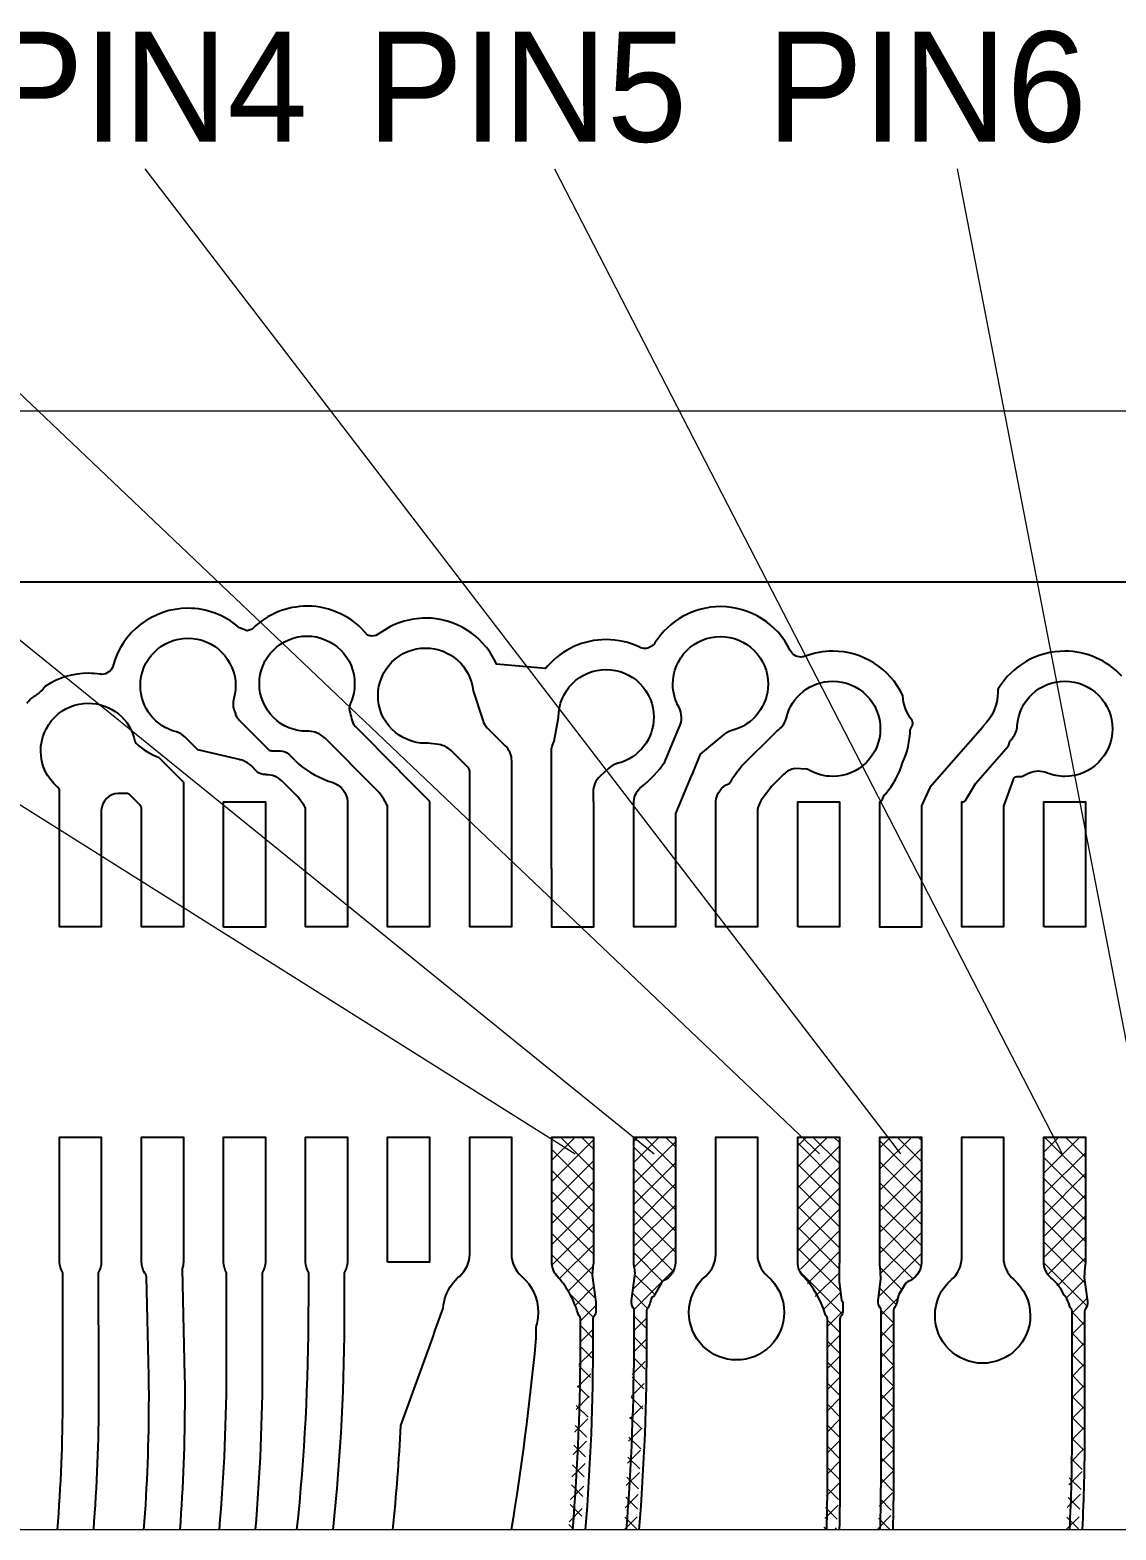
# Model space of a CAD drawing. Extents: x 3811 to 4077, y -444 to -307.
# Drawn here: x 3960.56 to 3969.83, y -369.38 to -356.58 of the extents above; entities that cross this region are included whole.
import ezdxf

# ---------------------------------------------------------------- set-up
doc = ezdxf.new("R2010")
doc.units = 0
doc.layers.add('gbr-dxf', color=7, linetype='Continuous')
doc.layers.add('gbr-outline-dxf', color=2, linetype='Continuous')
doc.layers.add('備註', color=1, linetype='Continuous', lineweight=9)
doc.styles.get("Standard").update_dxf_attribs({"font": 'PMingLiU.ttf'})

msp = doc.modelspace()

# ---------------------------------------------------------------- linework, layer by layer
at = {"layer": 'gbr-dxf'}
for p, q in [((3964.673, -363.205), (3964.673, -363.699)), ((3965.373, -366.037), (3965.373, -366.915)), ((3967.473, -366.037), (3967.473, -367.053)), ((3965.373, -366.915), (3965.373, -367.053))]:
    msp.add_line(p, q, dxfattribs=at)
at = {"layer": 'gbr-dxf', "color": 3}
for p, q in [((3965.373, -366.037), (3965.373, -366.915)), ((3967.473, -366.037), (3967.473, -367.053)), ((3965.373, -366.915), (3965.373, -367.053))]:
    msp.add_line(p, q, dxfattribs=at)
at = {"layer": 'gbr-dxf', "linetype": 'Continuous'}
for points in [[(3953.702, -369.377), (3953.702, -369.307, -0.022988), (3953.702, -369.303), (3953.702, -368.689, -0.022988), (3953.702, -368.685), (3953.702, -368.199, -0.015231), (3953.703, -368.196, -0.036166), (3953.703, -368.196, 0.021865), (3953.702, -368.192, -0.081876), (3953.703, -368.191), (3953.703, -361.88, -0.41422), (3954.295, -361.288), (3980.296, -361.288, -0.365449), (3980.884, -361.806), (3980.885, -361.834), (3980.885, -368.283), (3980.838, -368.329, 0.177534), (3980.832, -368.357, -0.118027), (3980.838, -368.38), (3980.838, -368.992)], [(3969.884, -362.093, 0.209797), (3969.397, -361.879), (3969.397, -361.879, 0.263169), (3968.829, -362.2, 0.120394), (3968.825, -362.218, -0.035995), (3968.825, -362.219, -0.006047), (3968.825, -362.228, -0.205379), (3968.698, -362.522, 0.053919), (3968.693, -362.529), (3968.693, -362.529), (3968.246, -363.042), (3968.173, -363.2), (3968.173, -363.205), (3968.173, -363.205), (3968.173, -364.221), (3968.173, -364.221), (3968.173, -364.233), (3967.817, -364.233), (3967.817, -363.166), (3967.817, -363.166, 0.213724), (3967.841, -363.144, -0.043848), (3967.842, -363.143), (3967.856, -363.107), (3967.862, -363.101, 0.117442), (3968.01, -362.832, 0.111576), (3968.077, -362.548, -0.003196), (3968.096, -362.51, 0.247094), (3968.094, -362.472, -0.145376), (3968.013, -362.256, 0.28881), (3967.416, -361.879), (3967.416, -361.879, 0.090891), (3967.181, -361.923, -0.090959), (3967.145, -361.929, -0.2878), (3967.053, -361.872, 0.287384), (3966.458, -361.499, 0.257911), (3965.898, -361.808, -0.257739), (3965.812, -361.856, -0.112022), (3965.768, -361.846, 0.112645), (3965.481, -361.78, 0.217424), (3964.982, -362.008), (3964.965, -362.028), (3964.547, -361.991), (3964.535, -361.965, 0.285322), (3963.942, -361.597, 0.162262), (3963.545, -361.729, -0.163877), (3963.483, -361.75, -0.096941), (3963.445, -361.742, 0.227316), (3962.929, -361.495), (3962.929, -361.495, 0.195337), (3962.468, -361.683), (3962.46, -361.69), (3962.419, -361.705), (3962.352, -361.68), (3962.345, -361.674, 0.180089), (3961.913, -361.513, 0.338784), (3961.274, -362.001, -0.339355), (3961.176, -362.077, -0.037724), (3961.161, -362.075, 0.037661), (3961.062, -362.068, 0.147293), (3960.697, -362.178, -0.097913), (3960.577, -362.28, 0.023312), (3960.537, -362.327)], [(3965.717, -364.221), (3965.717, -363.174), (3965.717, -363.174), (3965.717, -363.168, -0.113978), (3965.717, -363.166, 0.020278), (3965.718, -363.163, -0.04429), (3965.718, -363.162, -0.20773), (3965.784, -363.037, 0.068483), (3965.983, -362.824), (3966.109, -362.523, -0.017066), (3966.11, -362.52, 0.099718), (3966.125, -362.447, -0.018881), (3966.125, -362.443, 0.114189), (3966.104, -362.36, -0.129247), (3966.051, -362.16, -0.414223), (3966.458, -361.754, -0.414223), (3966.864, -362.16, -0.344253), (3966.556, -362.555, 0.105042), (3966.486, -362.591), (3966.285, -362.758), (3966.212, -362.934, -0.007045), (3966.211, -362.937), (3966.073, -363.265), (3966.073, -363.699)], [(3963.535, -362.258, -0.414223), (3963.941, -361.852, -0.385633), (3964.346, -362.218), (3964.429, -362.469, 0.09891), (3964.467, -362.533), (3964.621, -362.686, -0.205244), (3964.673, -362.816), (3964.673, -363.205)], [(3968.517, -363.175), (3968.517, -363.175), (3968.517, -363.167), (3968.517, -363.167), (3968.517, -363.167), (3968.517, -363.166), (3968.521, -363.166, 0.236999), (3968.552, -363.148), (3968.552, -363.147), (3968.638, -363.006), (3968.915, -362.688), (3968.922, -362.669), (3968.928, -362.65), (3968.933, -362.644, 0.010312), (3968.95, -362.623, -0.021383), (3968.952, -362.619, 0.148973), (3968.991, -362.516), (3968.991, -362.515, -0.395229), (3969.397, -362.135, -0.414223), (3969.803, -362.541, -0.414223), (3969.397, -362.948, -0.094435), (3969.247, -362.919, -0.019643), (3969.244, -362.918, 0.096656), (3969.172, -362.904, -0.012356), (3969.17, -362.904, 0.109096), (3969.091, -362.923, -0.016566), (3969.088, -362.924), (3969.03, -362.951), (3968.988, -362.951, 0.261648), (3968.955, -362.973), (3968.873, -363.203), (3968.873, -364.221)], [(3964.673, -363.699), (3964.673, -364.221), (3964.673, -364.221), (3964.673, -364.232), (3964.317, -364.232), (3964.317, -363.713), (3964.317, -363.699), (3964.317, -363.166), (3964.317, -363.166), (3964.317, -362.901, 0.181418), (3964.306, -362.875, -0.041258), (3964.306, -362.874), (3964.158, -362.727, 0.154859), (3964.055, -362.676), (3963.959, -362.664, -0.01101), (3963.941, -362.665, -0.414223), (3963.535, -362.258)], [(3960.799, -369.377, 0.019743), (3960.844, -368.252, -0.011766), (3960.844, -368.245, 0.00299), (3960.843, -368.076, -0.010221), (3960.843, -368.071), (3960.843, -367.184, -0.136542), (3960.817, -367.093), (3960.817, -367.093), (3960.817, -367.053), (3960.817, -367.053), (3960.817, -366.037), (3960.817, -366.037), (3960.817, -366.026), (3961.173, -366.026), (3961.173, -366.91, -0.007106), (3961.173, -366.915), (3961.173, -367.092, -0.1357), (3961.147, -367.184), (3961.148, -368.074), (3961.148, -368.077, -0.002805), (3961.149, -368.238, -0.011896), (3961.149, -368.245, -0.019447), (3961.105, -369.377, -0.019447)], [(3961.537, -369.377, 0.018879), (3961.58, -368.245, -0.007646), (3961.58, -368.242, 0.00292), (3961.579, -368.068), (3961.579, -368.066), (3961.559, -367.218, 0.134672), (3961.552, -367.198), (3961.552, -367.198, -0.16021), (3961.517, -367.092), (3961.517, -366.915), (3961.517, -366.026), (3961.873, -366.026), (3961.873, -366.037), (3961.873, -366.037), (3961.873, -367.053), (3961.873, -367.053), (3961.873, -367.092, -0.087598), (3961.862, -367.153), (3961.884, -368.063, -0.010279), (3961.884, -368.068, -0.002921), (3961.885, -368.245, -0.007711), (3961.885, -368.249, -0.018439), (3961.843, -369.377, -0.018439)], [(3962.181, -369.377, 0.021752), (3962.242, -367.955, -0.007678), (3962.242, -367.951), (3962.242, -367.949, -0.007678), (3962.242, -367.945), (3962.242, -367.184, -0.136445), (3962.217, -367.093), (3962.217, -366.915, -0.00941), (3962.217, -366.909), (3962.217, -366.037), (3962.217, -366.037), (3962.217, -366.026), (3962.573, -366.026), (3962.573, -367.092), (3962.573, -367.092), (3962.573, -367.093, -0.135872), (3962.547, -367.184), (3962.547, -367.948, -0.007678), (3962.547, -367.952), (3962.547, -367.954, -0.007698), (3962.547, -367.958, -0.021295), (3962.486, -369.377, -0.021295)], [(3962.843, -369.377, 0.026079), (3962.942, -367.481, -0.007678), (3962.942, -367.477), (3962.942, -367.475, -0.007678), (3962.943, -367.471), (3962.943, -367.184, -0.136419), (3962.917, -367.093), (3962.917, -366.915), (3962.917, -366.026), (3963.273, -366.026), (3963.273, -366.037), (3963.273, -366.037), (3963.273, -367.053), (3963.273, -367.053), (3963.273, -367.093, -0.13588), (3963.247, -367.184), (3963.247, -367.474, -0.007678), (3963.247, -367.478), (3963.247, -367.481, -0.007698), (3963.247, -367.485, -0.025596), (3963.15, -369.377, -0.025596)], [(3963.662, -369.377, 0.01174), (3963.73, -368.486, 0.004309), (3964.09, -367.486, -0.1364), (3964.167, -367.282), (3964.167, -367.282, -0.058783), (3964.232, -367.212, 0.216588), (3964.317, -367.024), (3964.317, -367.023), (3964.317, -366.037), (3964.317, -366.026), (3964.673, -366.026), (3964.673, -366.037)], [(3964.673, -366.037), (3964.673, -367.021, -0.014748), (3964.673, -367.024, 0.218593), (3964.76, -367.213, -0.014748), (3964.762, -367.215, -0.216981), (3964.901, -367.522, -0.080329), (3964.881, -367.65, -0.001554), (3964.88, -367.773), (3964.88, -367.774, -0.015618), (3964.672, -369.377, -0.015618)], [(3965.197, -369.377, 0.020317), (3965.263, -367.742, -0.020044), (3965.263, -367.738), (3965.263, -367.578, 0.146233), (3965.255, -367.556, -0.110384), (3965.24, -367.526, 0.060362), (3965.162, -367.347, 0.027346), (3965.16, -367.343, -0.118045), (3965.159, -367.341), (3965.158, -367.34, 0.04928), (3965.063, -367.212, -0.01427), (3965.061, -367.209, -0.180381), (3965.017, -367.092), (3965.017, -367.053), (3965.017, -366.915), (3965.017, -366.037), (3965.017, -366.026), (3965.373, -366.026), (3965.373, -366.037)], [(3965.655, -369.377, 0.019914), (3965.721, -367.738, -0.01306), (3965.721, -367.735), (3965.721, -367.506, -0.058027), (3965.721, -367.504, 0.145886), (3965.713, -367.483, -0.04083), (3965.713, -367.482, -0.198048), (3965.698, -367.424), (3965.729, -367.188, 0.026278), (3965.722, -367.132, -0.056627), (3965.717, -367.093), (3965.717, -367.093), (3965.717, -367.053), (3965.717, -366.037), (3965.717, -366.026), (3966.073, -366.026), (3966.073, -366.037)], [(3966.073, -366.037), (3966.073, -366.911, -0.006875), (3966.073, -366.915), (3966.073, -367.092, -0.29281), (3965.969, -367.254), (3965.969, -367.254, 0.140609), (3965.953, -367.269), (3965.953, -367.269), (3965.889, -367.384), (3965.889, -367.384, 0.219672), (3965.866, -367.408, -0.019977), (3965.85, -367.461, -0.095505), (3965.835, -367.486, 0.152234), (3965.827, -367.509), (3965.827, -367.738, -0.013079), (3965.827, -367.74, -0.019784), (3965.762, -369.377, -0.019784)], [(3967.365, -369.377, 0.006917), (3967.371, -368.937, -0.020044), (3967.371, -368.933, -0.013079), (3967.371, -368.931), (3967.371, -367.579, -0.036092), (3967.371, -367.579, 0.152929), (3967.363, -367.556), (3967.363, -367.556, -0.105582), (3967.348, -367.527, 0.111015), (3967.167, -367.216, -0.194527), (3967.117, -367.093), (3967.117, -366.915, -0.007121), (3967.117, -366.911), (3967.117, -366.037), (3967.117, -366.026), (3967.473, -366.026), (3967.473, -366.037)], [(3967.822, -369.377, 0.006778), (3967.828, -368.934, -0.016872), (3967.828, -368.93), (3967.828, -367.505, -0.036092), (3967.828, -367.504, 0.141335), (3967.821, -367.483, -0.212319), (3967.803, -367.422), (3967.827, -367.236), (3967.821, -367.131, -0.054356), (3967.817, -367.093), (3967.817, -366.915, -0.007121), (3967.817, -366.911), (3967.817, -366.037), (3967.817, -366.037), (3967.817, -366.026), (3968.173, -366.026), (3968.173, -367.092), (3968.173, -367.092), (3968.173, -367.093, -0.3159), (3968.055, -367.26, 0.141143), (3968.039, -367.274, -0.033597), (3968.038, -367.275), (3967.98, -367.37, 0.059391), (3967.977, -367.379, -0.029996), (3967.956, -367.457, -0.090958), (3967.942, -367.482), (3967.942, -367.482, 0.141804), (3967.934, -367.503), (3967.934, -368.933, -0.016893), (3967.934, -368.936, -0.006694), (3967.928, -369.377, -0.006694)], [(3968.289, -367.549, -0.217627), (3968.429, -367.242, -0.011122), (3968.43, -367.241, 0.210058), (3968.517, -367.059), (3968.517, -366.037), (3968.517, -366.026), (3968.873, -366.026), (3968.873, -366.037)], [(3968.873, -366.037), (3968.873, -367.048, -0.018133), (3968.873, -367.051, 0.216062), (3968.958, -367.239, -0.220195), (3969.102, -367.549, -0.414223), (3968.695, -367.956, -0.414223), (3968.289, -367.549)], [(3969.439, -369.377, 0.012641), (3969.459, -368.562, -0.01306), (3969.459, -368.56), (3969.459, -367.514, 0.141403), (3969.453, -367.493, -0.106282), (3969.437, -367.464, 0.037341), (3969.404, -367.388, 0.121014), (3969.391, -367.374), (3969.391, -367.374), (3969.359, -367.315, 0.05425), (3969.278, -367.226, -0.021193), (3969.273, -367.222, -0.205959), (3969.217, -367.093), (3969.217, -367.093), (3969.217, -367.054), (3969.217, -367.054), (3969.217, -366.037), (3969.217, -366.037), (3969.217, -366.026), (3969.573, -366.026), (3969.573, -366.911, -0.006875), (3969.573, -366.915), (3969.573, -367.092, -0.060251), (3969.568, -367.135), (3969.563, -367.223), (3969.59, -367.429, -0.215499), (3969.574, -367.492), (3969.573, -367.492, 0.152897), (3969.566, -367.514, -0.037059), (3969.565, -367.515), (3969.565, -368.562, -0.013079), (3969.565, -368.564, -0.012523), (3969.545, -369.377, -0.012523)], [(3965.373, -367.053), (3965.373, -367.092, -0.064351), (3965.367, -367.138), (3965.363, -367.203), (3965.394, -367.434, -0.050081), (3965.395, -367.45), (3965.395, -367.506, -0.173258), (3965.377, -367.556, 0.152897), (3965.369, -367.579, -0.05707), (3965.369, -367.58), (3965.369, -367.734, -0.020066), (3965.369, -367.738, -0.020261), (3965.303, -369.377, -0.020261)], [(3967.473, -367.053), (3967.473, -367.092), (3967.473, -367.092), (3967.473, -367.093, -0.018935), (3967.472, -367.106), (3967.471, -367.262), (3967.492, -367.417, -0.145547), (3967.503, -367.461), (3967.503, -367.506, -0.175279), (3967.485, -367.556), (3967.485, -367.556, 0.152918), (3967.477, -367.579), (3967.477, -368.93, -0.016923), (3967.477, -368.933, -0.006935), (3967.471, -369.377, -0.006935)]]:
    msp.add_lwpolyline(points, format="xyb", dxfattribs=at)
for points in [[(3962.522, -362.157, -0.414223), (3962.929, -361.75, -0.414223), (3963.335, -362.157, -0.100056), (3963.303, -362.315), (3963.303, -362.316, 0.074743), (3963.289, -362.37, 0.05329), (3963.327, -362.506, 0.033011), (3963.343, -362.524, -0.01331), (3963.345, -362.526), (3963.693, -362.874, -0.010487), (3963.696, -362.877, -0.01984), (3963.738, -362.923), (3963.971, -363.156), (3963.971, -363.157, 0.054148), (3963.973, -363.166), (3963.973, -363.166), (3963.973, -363.205), (3963.973, -363.205), (3963.973, -364.221), (3963.973, -364.221), (3963.973, -364.232), (3963.617, -364.232), (3963.617, -363.201, 0.086165), (3963.513, -363.053, -0.009265), (3963.51, -363.05), (3963.08, -362.62, -0.013136), (3963.078, -362.619, 0.198997), (3962.944, -362.563, -0.011953), (3962.942, -362.563, -0.008674), (3962.929, -362.563, -0.414223)], [(3961.506, -362.174, -0.414223), (3961.913, -361.768, -0.414223), (3962.319, -362.174, -0.068627), (3962.304, -362.284), (3962.304, -362.284, 0.066166), (3962.297, -362.334, -0.012376), (3962.297, -362.336, 0.029841), (3962.298, -362.358, 0.021462), (3962.318, -362.411), (3962.318, -362.423, 0.077653), (3962.353, -362.47, -0.021527), (3962.355, -362.473), (3962.6, -362.718, -0.069707), (3962.601, -362.718, 0.181555), (3962.627, -362.729), (3962.701, -362.729, -0.208892), (3962.776, -362.762), (3962.855, -362.841), (3962.858, -362.843, 0.09048), (3963.143, -362.998, -0.329891), (3963.273, -363.166), (3963.273, -363.166), (3963.273, -364.232), (3962.917, -364.232), (3962.917, -364.221), (3962.917, -364.221), (3962.917, -363.228, -0.03609), (3962.917, -363.228, 0.124411), (3962.912, -363.209, -0.040594), (3962.911, -363.208, 0.029204), (3962.85, -363.123), (3962.718, -362.991, -0.018707), (3962.713, -362.986, 0.195287), (3962.58, -362.933, -0.018457), (3962.577, -362.932), (3962.575, -362.932, -0.213002), (3962.498, -362.903), (3962.451, -362.856, 0.136317), (3962.362, -362.807, -0.057141), (3962.351, -362.803), (3962.328, -362.799), (3961.998, -362.721), (3961.889, -362.612, 0.115762), (3961.814, -362.568, -0.343777)], [(3965.015, -363.706), (3965.015, -362.737, -0.134394), (3965.039, -362.646), (3965.075, -362.446, -0.003923), (3965.075, -362.442, -0.414223), (3965.482, -362.035, -0.414223), (3965.888, -362.442, -0.340623), (3965.585, -362.835, -0.012865), (3965.583, -362.835, 0.123981), (3965.502, -362.88), (3965.432, -362.945), (3965.431, -362.946, 0.207833), (3965.37, -363.085), (3965.37, -363.086), (3965.37, -363.155, 0.070373), (3965.373, -363.166), (3965.373, -363.166), (3965.373, -363.205), (3965.373, -363.205), (3965.373, -364.221), (3965.373, -364.221), (3965.373, -364.233), (3965.017, -364.233), (3965.017, -363.74, -0.048141)], [(3966.417, -363.699), (3966.417, -363.176, -0.009235), (3966.417, -363.17), (3966.417, -363.168, -0.113978), (3966.417, -363.166, 0.019796), (3966.418, -363.163, -0.287795), (3966.529, -363.01), (3966.551, -362.982, -0.063148), (3966.672, -362.825), (3966.673, -362.824), (3966.892, -362.606), (3966.892, -362.606), (3966.892, -362.606), (3966.892, -362.606, -0.027848), (3966.953, -362.551), (3966.954, -362.55, 0.162873), (3967.02, -362.449, -0.348513), (3967.415, -362.135, -0.414223), (3967.822, -362.541, -0.414223), (3967.415, -362.948, -0.129322), (3967.215, -362.895, 0.034677), (3967.191, -362.885), (3967.093, -362.88, 0.142698), (3966.999, -362.929), (3966.896, -363.032), (3966.806, -363.15, 0.043045), (3966.773, -363.226), (3966.773, -364.221), (3966.773, -364.221), (3966.773, -364.232), (3966.417, -364.232), (3966.417, -363.705, -0.009209)], [(3960.656, -362.729, -0.414223), (3961.062, -362.323, -0.35623), (3961.46, -362.648), (3961.46, -362.648, 0.141379), (3961.471, -362.667, -0.066989), (3961.472, -362.668, 0.085781), (3961.663, -362.787), (3961.873, -362.997), (3961.873, -363.166), (3961.873, -363.166), (3961.873, -364.232), (3961.517, -364.232), (3961.517, -364.221), (3961.517, -364.221), (3961.517, -363.221, 0.180326), (3961.506, -363.195), (3961.414, -363.102, 0.165434), (3961.39, -363.093), (3961.318, -363.093, 0.398143), (3961.173, -363.239), (3961.173, -364.221), (3961.173, -364.221), (3961.173, -364.232), (3960.817, -364.232), (3960.817, -363.207), (3960.817, -363.207), (3960.817, -363.07, 0.194305), (3960.804, -363.043, -0.041739), (3960.803, -363.043, -0.223711)], [(3966.189, -367.522, -0.220045), (3966.332, -367.212, 0.21632), (3966.417, -367.024), (3966.417, -367.023), (3966.417, -366.026), (3966.773, -366.026), (3966.773, -366.037), (3966.773, -366.037), (3966.773, -367.03, 0.207738), (3966.857, -367.211, -0.221154), (3967.001, -367.522, -0.414223), (3966.595, -367.928, -0.414223)]]:
    msp.add_lwpolyline(points, format="xyb", close=True, dxfattribs=at)
for points in [[(3962.217, -364.233), (3962.217, -363.166), (3962.573, -363.166), (3962.573, -364.233)], [(3967.117, -364.232), (3967.117, -363.166), (3967.473, -363.166), (3967.473, -364.232)], [(3969.217, -364.232), (3969.217, -363.166), (3969.573, -363.166), (3969.573, -364.232)], [(3963.617, -367.093), (3963.617, -366.026), (3963.973, -366.026), (3963.973, -367.093)]]:
    msp.add_lwpolyline(points, close=True, dxfattribs=at)
for points in [[(3968.873, -364.221), (3968.873, -364.232), (3968.517, -364.232), (3968.517, -364.221), (3968.517, -363.205), (3968.517, -363.175), (3968.517, -363.175)], [(3966.073, -363.699), (3966.073, -364.232), (3965.717, -364.232), (3965.717, -364.221), (3965.717, -364.221)]]:
    msp.add_lwpolyline(points, dxfattribs=at)
at = {"layer": 'gbr-dxf', "color": 3, "linetype": 'Continuous'}
for points in [[(3965.197, -369.377, 0.020317), (3965.263, -367.742, -0.020044), (3965.263, -367.738), (3965.263, -367.578, 0.146233), (3965.255, -367.556, -0.110384), (3965.24, -367.526, 0.060362), (3965.162, -367.347, 0.027346), (3965.16, -367.343, -0.118045), (3965.159, -367.341), (3965.158, -367.34, 0.04928), (3965.063, -367.212, -0.01427), (3965.061, -367.209, -0.180381), (3965.017, -367.092), (3965.017, -367.053), (3965.017, -366.915), (3965.017, -366.037), (3965.017, -366.026), (3965.373, -366.026), (3965.373, -366.037)], [(3965.655, -369.377, 0.019914), (3965.721, -367.738, -0.01306), (3965.721, -367.735), (3965.721, -367.506, -0.058027), (3965.721, -367.504, 0.145886), (3965.713, -367.483, -0.04083), (3965.713, -367.482, -0.198048), (3965.698, -367.424), (3965.729, -367.188, 0.026278), (3965.722, -367.132, -0.056627), (3965.717, -367.093), (3965.717, -367.093), (3965.717, -367.053), (3965.717, -366.037), (3965.717, -366.026), (3966.073, -366.026), (3966.073, -366.037)], [(3966.073, -366.037), (3966.073, -366.911, -0.006875), (3966.073, -366.915), (3966.073, -367.092, -0.29281), (3965.969, -367.254), (3965.969, -367.254, 0.140609), (3965.953, -367.269), (3965.953, -367.269), (3965.889, -367.384), (3965.889, -367.384, 0.219672), (3965.866, -367.408, -0.019977), (3965.85, -367.461, -0.095505), (3965.835, -367.486, 0.152234), (3965.827, -367.509), (3965.827, -367.738, -0.013079), (3965.827, -367.74, -0.019784), (3965.762, -369.377, -0.019784)], [(3967.365, -369.377, 0.006917), (3967.371, -368.937, -0.020044), (3967.371, -368.933, -0.013079), (3967.371, -368.931), (3967.371, -367.579, -0.036092), (3967.371, -367.579, 0.152929), (3967.363, -367.556), (3967.363, -367.556, -0.105582), (3967.348, -367.527, 0.111015), (3967.167, -367.216, -0.194527), (3967.117, -367.093), (3967.117, -366.915, -0.007121), (3967.117, -366.911), (3967.117, -366.037), (3967.117, -366.026), (3967.473, -366.026), (3967.473, -366.037)], [(3967.822, -369.377, 0.006778), (3967.828, -368.934, -0.016872), (3967.828, -368.93), (3967.828, -367.505, -0.036092), (3967.828, -367.504, 0.141335), (3967.821, -367.483, -0.212319), (3967.803, -367.422), (3967.827, -367.236), (3967.821, -367.131, -0.054356), (3967.817, -367.093), (3967.817, -366.915, -0.007121), (3967.817, -366.911), (3967.817, -366.037), (3967.817, -366.037), (3967.817, -366.026), (3968.173, -366.026), (3968.173, -367.092), (3968.173, -367.092), (3968.173, -367.093, -0.3159), (3968.055, -367.26, 0.141143), (3968.039, -367.274, -0.033597), (3968.038, -367.275), (3967.98, -367.37, 0.059391), (3967.977, -367.379, -0.029996), (3967.956, -367.457, -0.090958), (3967.942, -367.482), (3967.942, -367.482, 0.141804), (3967.934, -367.503), (3967.934, -368.933, -0.016893), (3967.934, -368.936, -0.006694), (3967.928, -369.377, -0.006694)], [(3969.439, -369.377, 0.012641), (3969.459, -368.562, -0.01306), (3969.459, -368.56), (3969.459, -367.514, 0.141403), (3969.453, -367.493, -0.106282), (3969.437, -367.464, 0.037341), (3969.404, -367.388, 0.121014), (3969.391, -367.374), (3969.391, -367.374), (3969.359, -367.315, 0.05425), (3969.278, -367.226, -0.021193), (3969.273, -367.222, -0.205959), (3969.217, -367.093), (3969.217, -367.093), (3969.217, -367.054), (3969.217, -367.054), (3969.217, -366.037), (3969.217, -366.037), (3969.217, -366.026), (3969.573, -366.026), (3969.573, -366.911, -0.006875), (3969.573, -366.915), (3969.573, -367.092, -0.060251), (3969.568, -367.135), (3969.563, -367.223), (3969.59, -367.429, -0.215499), (3969.574, -367.492), (3969.573, -367.492, 0.152897), (3969.566, -367.514, -0.037059), (3969.565, -367.515), (3969.565, -368.562, -0.013079), (3969.565, -368.564, -0.012523), (3969.545, -369.377, -0.012523)], [(3965.373, -367.053), (3965.373, -367.092, -0.064351), (3965.367, -367.138), (3965.363, -367.203), (3965.394, -367.434, -0.050081), (3965.395, -367.45), (3965.395, -367.506, -0.173258), (3965.377, -367.556, 0.152897), (3965.369, -367.579, -0.05707), (3965.369, -367.58), (3965.369, -367.734, -0.020066), (3965.369, -367.738, -0.020261), (3965.303, -369.377, -0.020261)], [(3967.473, -367.053), (3967.473, -367.092), (3967.473, -367.092), (3967.473, -367.093, -0.018935), (3967.472, -367.106), (3967.471, -367.262), (3967.492, -367.417, -0.145547), (3967.503, -367.461), (3967.503, -367.506, -0.175279), (3967.485, -367.556), (3967.485, -367.556, 0.152918), (3967.477, -367.579), (3967.477, -368.93, -0.016923), (3967.477, -368.933, -0.006935), (3967.471, -369.377, -0.006935)]]:
    msp.add_lwpolyline(points, format="xyb", dxfattribs=at)
at = {"layer": 'gbr-outline-dxf', "linetype": 'Continuous', "const_width": 0.00005}
msp.add_lwpolyline([(3953.295, -369.377), (3953.295, -361.88, -0.414217), (3954.295, -360.88), (3980.295, -360.88, -0.414217), (3981.295, -361.88), (3981.295, -369.377)], format="xyb", dxfattribs=at)
at = {"layer": '備註', "color": 1, "linetype": 'Continuous'}
for p, q in [((3951.848, -357.762), (3965.218, -366.169)), ((3955.51, -357.762), (3965.891, -366.169)), ((3958.459, -357.762), (3967.303, -366.169)), ((3961.544, -357.762), (3967.994, -366.169)), ((3965.042, -357.762), (3969.374, -366.169)), ((3968.477, -357.762), (3970.106, -366.169))]:
    msp.add_line(p, q, dxfattribs=at)
at = {"layer": '備註', "color": 3, "linetype": 'Continuous'}
for p, q in [((3965.017, -366.045), (3965.036, -366.026)), ((3965.017, -366.224), (3965.216, -366.026)), ((3965.017, -366.404), (3965.373, -366.048)), ((3965.373, -366.308), (3965.091, -366.026)), ((3965.373, -366.128), (3965.271, -366.026)), ((3965.717, -366.063), (3965.755, -366.026)), ((3965.717, -366.243), (3965.934, -366.026)), ((3965.717, -366.422), (3966.073, -366.067)), ((3966.073, -366.469), (3965.717, -366.113)), ((3966.073, -366.289), (3965.809, -366.026)), ((3966.073, -366.109), (3965.989, -366.026)), ((3967.117, -366.1), (3967.192, -366.026)), ((3967.117, -366.28), (3967.371, -366.026)), ((3967.473, -366.432), (3967.117, -366.076)), ((3967.117, -366.459), (3967.473, -366.104)), ((3967.473, -366.252), (3967.246, -366.026)), ((3967.473, -366.073), (3967.426, -366.026)), ((3967.817, -366.118), (3967.91, -366.026)), ((3967.817, -366.298), (3968.09, -366.026)), ((3968.173, -366.414), (3967.817, -366.058)), ((3968.173, -366.234), (3967.965, -366.026)), ((3968.173, -366.054), (3968.144, -366.026)), ((3969.217, -366.155), (3969.347, -366.026)), ((3969.217, -366.335), (3969.526, -366.026)), ((3969.573, -366.377), (3969.222, -366.026)), ((3969.573, -366.197), (3969.402, -366.026)), ((3965.373, -366.487), (3965.017, -366.132)), ((3965.017, -366.584), (3965.373, -366.228)), ((3967.817, -366.478), (3968.173, -366.122)), ((3968.173, -366.593), (3967.817, -366.237)), ((3969.217, -366.514), (3969.573, -366.159)), ((3969.573, -366.556), (3969.217, -366.201)), ((3965.373, -366.667), (3965.017, -366.311)), ((3965.717, -366.602), (3966.073, -366.246)), ((3966.073, -366.648), (3965.717, -366.293)), ((3967.473, -366.612), (3967.117, -366.256)), ((3967.117, -366.639), (3967.473, -366.283)), ((3967.817, -366.657), (3968.173, -366.302)), ((3969.217, -366.694), (3969.573, -366.338)), ((3965.017, -366.763), (3965.373, -366.408)), ((3965.373, -366.846), (3965.017, -366.491)), ((3965.717, -366.782), (3966.073, -366.426)), ((3966.073, -366.828), (3965.717, -366.472)), ((3967.473, -366.791), (3967.117, -366.436)), ((3967.117, -366.818), (3967.473, -366.463)), ((3968.173, -366.773), (3967.817, -366.417)), ((3967.817, -366.837), (3968.173, -366.481)), ((3969.573, -366.736), (3969.217, -366.38)), ((3965.017, -366.943), (3965.373, -366.587)), ((3965.717, -366.961), (3966.073, -366.606)), ((3967.473, -366.971), (3967.117, -366.615)), ((3968.173, -366.952), (3967.817, -366.597)), ((3969.217, -366.874), (3969.573, -366.518)), ((3969.573, -366.916), (3969.217, -366.56)), ((3965.373, -367.026), (3965.017, -366.67)), ((3966.073, -367.007), (3965.717, -366.652)), ((3967.117, -366.998), (3967.473, -366.642)), ((3967.817, -367.016), (3968.173, -366.661)), ((3969.217, -367.053), (3969.573, -366.698)), ((3969.573, -367.095), (3969.217, -366.739)), ((3965.363, -367.196), (3965.017, -366.85)), ((3965.025, -367.114), (3965.373, -366.767)), ((3966.051, -367.166), (3965.717, -366.831)), ((3965.722, -367.136), (3966.073, -366.785)), ((3967.472, -367.149), (3967.117, -366.795)), ((3967.142, -367.153), (3967.473, -366.822)), ((3968.163, -367.122), (3967.817, -366.776)), ((3967.824, -367.189), (3968.173, -366.84)), ((3969.255, -367.195), (3969.573, -366.877)), ((3965.082, -367.237), (3965.373, -366.946)), ((3965.711, -367.327), (3966.073, -366.965)), ((3965.964, -367.258), (3965.717, -367.011)), ((3967.481, -367.338), (3967.117, -366.974)), ((3967.201, -367.274), (3967.473, -367.002)), ((3968.093, -367.231), (3967.817, -366.956)), ((3969.569, -367.271), (3969.217, -366.919)), ((3965.389, -367.402), (3965.017, -367.03)), ((3965.158, -367.34), (3965.368, -367.131)), ((3967.808, -367.385), (3968.173, -367.02)), ((3968.007, -367.326), (3967.822, -367.14)), ((3969.586, -367.467), (3969.219, -367.1)), ((3969.338, -367.292), (3969.573, -367.057)), ((3965.719, -367.499), (3966.051, -367.166)), ((3965.897, -367.37), (3965.728, -367.201)), ((3967.494, -367.531), (3967.159, -367.196)), ((3967.267, -367.387), (3967.472, -367.183)), ((3969.409, -367.4), (3969.566, -367.244)), ((3965.374, -367.566), (3965.168, -367.36)), ((3965.214, -367.465), (3965.376, -367.302)), ((3965.835, -367.488), (3965.706, -367.359)), ((3967.333, -367.501), (3967.483, -367.351)), ((3967.957, -367.454), (3967.817, -367.315)), ((3965.263, -367.595), (3965.395, -367.463)), ((3967.371, -367.642), (3967.5, -367.513)), ((3967.828, -367.544), (3967.971, -367.402)), ((3967.934, -367.612), (3967.828, -367.506)), ((3969.459, -367.529), (3969.587, -367.402)), ((3969.565, -367.627), (3969.459, -367.521)), ((3965.369, -367.741), (3965.263, -367.635)), ((3965.827, -367.659), (3965.721, -367.553)), ((3965.721, -367.676), (3965.827, -367.57)), ((3967.477, -367.693), (3967.371, -367.587)), ((3967.828, -367.724), (3967.934, -367.618)), ((3969.459, -367.709), (3969.565, -367.603)), ((3965.261, -367.776), (3965.369, -367.668)), ((3965.714, -367.862), (3965.826, -367.75)), ((3965.822, -367.834), (3965.721, -367.733)), ((3967.371, -367.822), (3967.477, -367.716)), ((3967.477, -367.873), (3967.371, -367.767)), ((3967.934, -367.791), (3967.828, -367.685)), ((3969.565, -367.806), (3969.459, -367.7)), ((3965.249, -367.968), (3965.362, -367.855)), ((3965.359, -367.91), (3965.259, -367.81)), ((3965.813, -368.005), (3965.712, -367.904)), ((3967.371, -368.001), (3967.477, -367.895)), ((3967.828, -367.903), (3967.934, -367.797)), ((3967.934, -367.971), (3967.828, -367.865)), ((3969.459, -367.889), (3969.565, -367.783)), ((3969.565, -367.986), (3969.459, -367.88)), ((3965.348, -368.079), (3965.249, -367.979)), ((3965.704, -368.052), (3965.816, -367.94)), ((3967.477, -368.053), (3967.371, -367.947)), ((3967.828, -368.083), (3967.934, -367.977)), ((3969.459, -368.068), (3969.565, -367.962)), ((3965.237, -368.16), (3965.35, -368.047)), ((3965.337, -368.248), (3965.238, -368.148)), ((3965.694, -368.241), (3965.806, -368.13)), ((3965.804, -368.175), (3965.703, -368.074)), ((3967.371, -368.181), (3967.477, -368.075)), ((3967.477, -368.232), (3967.371, -368.126)), ((3967.934, -368.151), (3967.828, -368.045)), ((3967.828, -368.263), (3967.934, -368.157)), ((3969.565, -368.165), (3969.459, -368.059)), ((3969.459, -368.248), (3969.565, -368.142)), ((3965.225, -368.351), (3965.338, -368.238)), ((3965.795, -368.346), (3965.694, -368.245)), ((3967.371, -368.361), (3967.477, -368.255)), ((3967.934, -368.33), (3967.828, -368.224)), ((3969.565, -368.345), (3969.459, -368.239)), ((3965.327, -368.417), (3965.227, -368.317)), ((3965.684, -368.431), (3965.796, -368.319)), ((3965.786, -368.517), (3965.685, -368.416)), ((3967.477, -368.412), (3967.371, -368.306)), ((3967.828, -368.442), (3967.934, -368.336)), ((3967.934, -368.51), (3967.828, -368.404)), ((3969.459, -368.427), (3969.565, -368.321)), ((3969.565, -368.525), (3969.459, -368.419)), ((3965.213, -368.543), (3965.326, -368.43)), ((3965.316, -368.586), (3965.217, -368.486)), ((3965.674, -368.621), (3965.786, -368.509)), ((3967.371, -368.54), (3967.477, -368.434)), ((3967.477, -368.591), (3967.371, -368.485)), ((3967.828, -368.622), (3967.934, -368.516)), ((3969.456, -368.61), (3969.565, -368.501)), ((3965.201, -368.735), (3965.314, -368.622)), ((3965.306, -368.755), (3965.206, -368.655)), ((3965.777, -368.687), (3965.676, -368.586)), ((3967.371, -368.72), (3967.477, -368.614)), ((3967.477, -368.771), (3967.371, -368.665)), ((3967.934, -368.689), (3967.828, -368.583)), ((3969.557, -368.695), (3969.457, -368.596)), ((3965.664, -368.81), (3965.776, -368.698)), ((3965.768, -368.858), (3965.667, -368.757)), ((3967.371, -368.899), (3967.477, -368.793)), ((3967.828, -368.801), (3967.934, -368.695)), ((3967.934, -368.869), (3967.828, -368.763)), ((3969.444, -368.802), (3969.557, -368.689)), ((3969.546, -368.864), (3969.446, -368.764)), ((3965.189, -368.926), (3965.302, -368.813)), ((3965.295, -368.924), (3965.195, -368.824)), ((3965.654, -369), (3965.766, -368.888)), ((3965.759, -369.028), (3965.658, -368.928)), ((3967.476, -368.95), (3967.371, -368.845)), ((3967.825, -368.984), (3967.934, -368.875)), ((3969.431, -368.995), (3969.545, -368.881)), ((3969.535, -369.033), (3969.435, -368.933)), ((3965.177, -369.118), (3965.29, -369.005)), ((3965.284, -369.093), (3965.185, -368.993)), ((3967.361, -369.089), (3967.474, -368.976)), ((3967.465, -369.118), (3967.366, -369.019)), ((3967.927, -369.042), (3967.828, -368.942)), ((3965.274, -369.262), (3965.174, -369.162)), ((3965.645, -369.189), (3965.756, -369.077)), ((3965.75, -369.199), (3965.649, -369.098)), ((3967.349, -369.281), (3967.462, -369.168)), ((3967.454, -369.287), (3967.355, -369.187)), ((3967.812, -369.177), (3967.926, -369.063)), ((3967.916, -369.21), (3967.817, -369.111)), ((3969.418, -369.187), (3969.532, -369.073)), ((3969.524, -369.201), (3969.424, -369.102)), ((3965.165, -369.31), (3965.278, -369.197)), ((3965.635, -369.379), (3965.746, -369.267)), ((3965.741, -369.37), (3965.64, -369.269)), ((3967.8, -369.369), (3967.913, -369.255)), ((3967.905, -369.379), (3967.806, -369.279)), ((3969.406, -369.379), (3969.519, -369.266)), ((3969.513, -369.37), (3969.413, -369.27)), ((3965.209, -369.377), (3965.163, -369.331)), ((3967.364, -369.377), (3967.344, -369.356)), ((3967.433, -369.377), (3967.449, -369.36))]:
    msp.add_line(p, q, dxfattribs=at)
at = {"layer": '備註', "color": 1, "linetype": 'Continuous'}
msp.add_lwpolyline([(3952.213, -369.377), (3952.213, -359.829), (3982.683, -359.829), (3982.683, -369.377)], close=True, dxfattribs=at)

# ---------------------------------------------------------------- texts
at = {"layer": '備註', "color": 1, "lineweight": 0, "char_height": 0.93894, "attachment_point": 3}
for s, insert in [('{\\fPMingLiU|b0|i0|c136|p2;\\C256; PIN4}', (3962.933, -356.592)), ('{\\fPMingLiU|b0|i0|c136|p2;\\C256; PIN5}', (3966.172, -356.592)), ('{\\fPMingLiU|b0|i0|c136|p2;\\C256; PIN6}', (3969.584, -356.592))]:
    msp.add_mtext(s, dxfattribs=dict(at, insert=insert))

doc.saveas('drawing.dxf')
